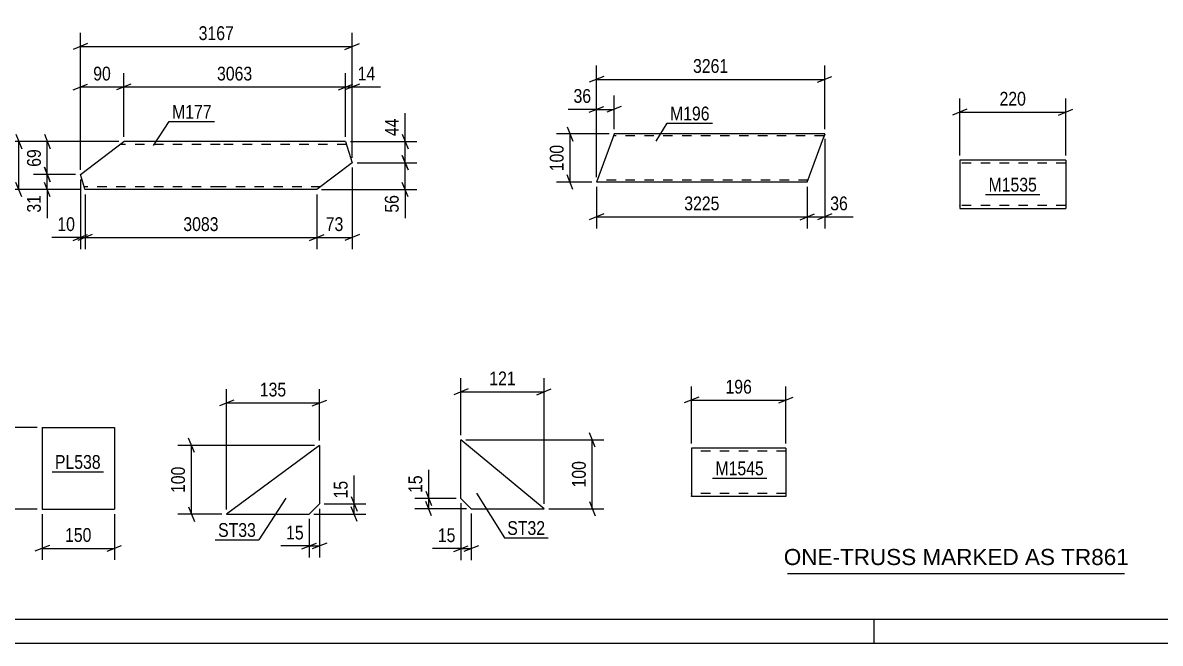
# Model space of a CAD drawing. Header units: millimetres. Extents: x 0 to 841, y 0 to 594.
# Drawn here: x 244.2 to 480.4, y 0 to 128.9 of the extents above; entities that cross this region are included whole.
import ezdxf

# ---------------------------------------------------------------- set-up
doc = ezdxf.new("R2010")
doc.units = ezdxf.units.MM
doc.linetypes.add('DXK_LINE_DOT2', pattern=[3.9198, 1.9599, -1.9599])
doc.styles.add('Arial', font='ARIAL.TTF', dxfattribs={"height": 0.2})
doc.styles.add('Arial Narrow', font='ARIALN.TTF', dxfattribs={"height": 0.2})

# ---------------------------------------------------------------- blocks, each defined once
blk = doc.blocks.new('Unknown-815137708-1135')
at = {"color": 5, "linetype": 'Continuous'}
for p, q in [((5, 5), (836, 5)), ((421, 0), (421, 5)), ((0, 0), (841, 0))]:
    blk.add_line(p, q, dxfattribs=at)
blk = doc.blocks.new('Unknown-815137708-17110')
at = {"color": 7, "linetype": 'Continuous'}
blk.add_line((403, 14.5), (473, 14.5), dxfattribs=at)
at = {"color": 7, "style": 'Arial'}
blk.add_text('ONE-TRUSS MARKED AS TR861', height=3.3428, dxfattribs=at).set_placement((402.24, 16.25))
blk = doc.blocks.new('Part-815137708-6937 - 6933')
at = {"color": 2, "linetype": 'Continuous'}
for p, q in [((248.27, 44.85), (248.27, 27.85)), ((248.27, 44.85), (263.27, 44.85)), ((263.27, 44.85), (263.27, 27.85)), ((248.27, 27.85), (263.27, 27.85))]:
    blk.add_line(p, q, dxfattribs=at)
blk = doc.blocks.new('Part-815137708-7145 - 7139')
at = {"color": 2, "linetype": 'Continuous'}
for p, q in [((335.21, 30.11), (335.21, 42.25)), ((352.48, 27.96), (335.21, 42.25)), ((337.35, 27.96), (335.21, 30.11)), ((337.35, 27.96), (352.48, 27.96))]:
    blk.add_line(p, q, dxfattribs=at)
blk = doc.blocks.new('Part-815137708-7201 - 7195')
at = {"color": 2, "linetype": 'Continuous'}
for p, q in [((305.85, 41.11), (286.56, 26.82)), ((305.85, 41.11), (305.85, 28.96)), ((305.85, 28.96), (303.7, 26.82)), ((286.56, 26.82), (303.7, 26.82))]:
    blk.add_line(p, q, dxfattribs=at)
blk = doc.blocks.new('Part-815137708-3060 - 3044')
at = {"color": 2, "linetype": 'Continuous'}
for p, q in [((366.72, 105.01), (363.37, 95.81)), ((367.01, 105.81), (366.72, 105.01)), ((387.01, 105.81), (367.01, 105.81)), ((410.75, 105.81), (387.11, 105.81)), ((407.11, 95.81), (410.46, 105.01)), ((410.73, 105.75), (410.46, 105.01)), ((410.73, 105.75), (410.75, 105.81)), ((387.01, 95.81), (363.37, 95.81)), ((407.11, 95.81), (387.11, 95.81))]:
    blk.add_line(p, q, dxfattribs=at)
at = {"color": 7, "linetype": 'DXK_LINE_DOT2'}
for p, q in [((387.01, 105.41), (366.87, 105.41)), ((410.6, 105.41), (387.11, 105.41)), ((410.46, 105.01), (410.67, 105.58)), ((387.01, 96.21), (363.52, 96.21)), ((407.26, 96.21), (387.11, 96.21))]:
    blk.add_line(p, q, dxfattribs=at)
blk = doc.blocks.new('Part-815137708-2776 - 2760')
at = {"color": 2, "linetype": 'Continuous'}
for p, q in [((256.21, 97.39), (265.2, 104.25)), ((285.2, 104.25), (265.2, 104.25)), ((311.27, 104.25), (285.3, 104.25)), ((311.27, 104.25), (312.64, 99.84)), ((312.64, 99.84), (305.3, 94.25)), ((257.08, 94.6), (256.21, 97.39)), ((257.16, 94.34), (257.08, 94.6)), ((257.19, 94.25), (257.16, 94.34)), ((285.2, 94.25), (257.19, 94.25)), ((305.3, 94.25), (285.3, 94.25))]:
    blk.add_line(p, q, dxfattribs=at)
at = {"color": 7, "linetype": 'DXK_LINE_DOT2'}
for p, q in [((285.2, 103.65), (264.42, 103.65)), ((311.46, 103.65), (285.3, 103.65)), ((256.99, 94.89), (256.96, 94.99)), ((285.2, 94.85), (257, 94.85)), ((306.09, 94.85), (285.3, 94.85))]:
    blk.add_line(p, q, dxfattribs=at)
blk = doc.blocks.new('Part-815137708-12166 - 12165')
at = {"color": 2, "linetype": 'Continuous'}
for p, q in [((402.69, 40.52), (383.08, 40.52)), ((383.08, 40.52), (383.08, 30.61)), ((402.69, 40.52), (402.69, 30.52)), ((383.08, 30.52), (383.08, 30.61)), ((402.69, 30.52), (383.08, 30.52))]:
    blk.add_line(p, q, dxfattribs=at)
at = {"color": 7, "linetype": 'DXK_LINE_DOT2'}
for p, q in [((402.69, 39.92), (383.08, 39.92)), ((383.08, 31.12), (383.08, 31.16)), ((402.69, 31.12), (383.08, 31.12)), ((402.69, 31.12), (402.69, 31.16))]:
    blk.add_line(p, q, dxfattribs=at)
blk = doc.blocks.new('Part-815137708-12343 - 12342')
at = {"color": 2, "linetype": 'Continuous'}
for p, q in [((460.77, 100.35), (438.77, 100.35)), ((438.77, 100.35), (438.77, 90.44)), ((460.77, 100.35), (460.77, 90.35)), ((438.77, 90.44), (438.77, 90.35)), ((438.77, 90.35), (460.77, 90.35))]:
    blk.add_line(p, q, dxfattribs=at)
at = {"color": 7, "linetype": 'DXK_LINE_DOT2'}
for p, q in [((460.77, 99.75), (438.77, 99.75)), ((438.77, 90.95), (438.77, 91)), ((460.77, 90.95), (438.77, 90.95)), ((460.77, 90.95), (460.77, 91))]:
    blk.add_line(p, q, dxfattribs=at)
blk = doc.blocks.new('StraightDimension-815137708-6939 - 6933')
at = {"color": 7, "linetype": 'Continuous'}
for p, q in [((239.25, 43.35), (238.05, 46.35)), ((247.27, 44.85), (235.8, 44.85)), ((238.65, 27.85), (238.65, 44.85)), ((238.05, 29.35), (239.25, 26.35)), ((247.27, 27.85), (235.8, 27.85))]:
    blk.add_line(p, q, dxfattribs=at)
at = {"color": 0}
blk.add_wipeout([(237.9, 39.69), (233.7, 39.69), (233.7, 33), (237.9, 33)], dxfattribs=at)
at = {"color": 3, "style": 'Arial Narrow'}
blk.add_text('170', height=2.863, rotation=90.0002, dxfattribs=at).set_placement((237.3, 33.6))
blk = doc.blocks.new('StraightDimension-815137708-6950 - 6933')
at = {"color": 7, "linetype": 'Continuous'}
for p, q in [((248.27, 26.85), (248.27, 17.31)), ((263.27, 26.85), (263.27, 17.31)), ((249.77, 20.31), (246.77, 19.11)), ((248.27, 19.71), (263.27, 19.71)), ((261.77, 19.11), (264.77, 20.31))]:
    blk.add_line(p, q, dxfattribs=at)
at = {"color": 0}
blk.add_wipeout([(259.11, 20.46), (259.11, 24.66), (252.43, 24.66), (252.43, 20.46)], dxfattribs=at)
at = {"color": 3, "style": 'Arial Narrow'}
blk.add_text('150', height=2.863, dxfattribs=at).set_placement((253.03, 21.06))
blk = doc.blocks.new('StraightDimension-815137708-7168 - 7139')
at = {"color": 7, "linetype": 'Continuous'}
for p, q in [((327.93, 31.61), (329.13, 28.61)), ((334.21, 30.11), (325.68, 30.11)), ((329.13, 26.46), (327.93, 29.46)), ((328.53, 27.96), (328.53, 30.11)), ((336.35, 27.96), (325.68, 27.96))]:
    blk.add_line(p, q, dxfattribs=at)
at = {"color": 0}
blk.add_wipeout([(327.78, 35.49), (323.58, 35.49), (323.58, 30.63), (327.78, 30.63)], dxfattribs=at)
at = {"color": 7, "linetype": 'Continuous'}
blk.add_line((328.53, 30.11), (328.53, 36.01), dxfattribs=at)
blk.add_line((328.53, 30.11), (328.53, 36.01), dxfattribs=at)
at = {"color": 3, "style": 'Arial Narrow'}
blk.add_text('15', height=2.863, rotation=90.0002, dxfattribs=at).set_placement((327.18, 31.23))
blk = doc.blocks.new('StraightDimension-815137708-7147 - 7139')
at = {"color": 7, "linetype": 'Continuous'}
for p, q in [((335.21, 29.11), (335.21, 17.27)), ((337.35, 26.96), (337.35, 17.27)), ((333.71, 19.07), (336.71, 20.27)), ((335.21, 19.67), (337.35, 19.67)), ((338.85, 20.27), (335.85, 19.07))]:
    blk.add_line(p, q, dxfattribs=at)
at = {"color": 0}
blk.add_wipeout([(334.68, 20.42), (334.68, 24.62), (329.82, 24.62), (329.82, 20.42)], dxfattribs=at)
at = {"color": 7, "linetype": 'Continuous'}
blk.add_line((335.21, 19.67), (329.3, 19.67), dxfattribs=at)
blk.add_line((335.21, 19.67), (329.3, 19.67), dxfattribs=at)
at = {"color": 3, "style": 'Arial Narrow'}
blk.add_text('15', height=2.863, dxfattribs=at).set_placement((330.42, 21.02))
blk = doc.blocks.new('StraightDimension-815137708-7158 - 7139')
at = {"color": 7, "linetype": 'Continuous'}
for p, q in [((335.21, 43.25), (335.21, 55.1)), ((352.48, 28.96), (352.48, 55.1)), ((336.71, 52.85), (333.71, 51.65)), ((335.21, 52.25), (352.48, 52.25)), ((350.98, 51.65), (353.98, 52.85))]:
    blk.add_line(p, q, dxfattribs=at)
at = {"color": 0}
blk.add_wipeout([(347.18, 53), (347.18, 57.2), (340.5, 57.2), (340.5, 53)], dxfattribs=at)
at = {"color": 3, "style": 'Arial Narrow'}
blk.add_text('121', height=2.863, dxfattribs=at).set_placement((341.1, 53.6))
blk = doc.blocks.new('StraightDimension-815137708-7179 - 7139')
at = {"color": 7, "linetype": 'Continuous'}
for p, q in [((363.08, 40.75), (361.88, 43.75)), ((336.21, 42.25), (364.88, 42.25)), ((362.48, 27.96), (362.48, 42.25)), ((361.88, 29.46), (363.08, 26.46)), ((353.48, 27.96), (364.88, 27.96))]:
    blk.add_line(p, q, dxfattribs=at)
at = {"color": 0}
blk.add_wipeout([(361.73, 38.45), (357.53, 38.45), (357.53, 31.76), (361.73, 31.76)], dxfattribs=at)
at = {"color": 3, "style": 'Arial Narrow'}
blk.add_text('100', height=2.863, rotation=90.0002, dxfattribs=at).set_placement((361.13, 32.37))
blk = doc.blocks.new('StraightDimension-815137708-7227 - 7195')
at = {"color": 7, "linetype": 'Continuous'}
for p, q in [((286.56, 27.82), (286.56, 52.78)), ((305.85, 42.11), (305.85, 52.78)), ((288.06, 50.53), (285.06, 49.33)), ((286.56, 49.93), (305.85, 49.93)), ((304.35, 49.33), (307.35, 50.53))]:
    blk.add_line(p, q, dxfattribs=at)
at = {"color": 0}
blk.add_wipeout([(299.54, 50.68), (299.54, 54.88), (292.86, 54.88), (292.86, 50.68)], dxfattribs=at)
at = {"color": 3, "style": 'Arial Narrow'}
blk.add_text('135', height=2.863, dxfattribs=at).set_placement((293.46, 51.28))
blk = doc.blocks.new('StraightDimension-815137708-7203 - 7195')
at = {"color": 7, "linetype": 'Continuous'}
for p, q in [((306.85, 28.96), (315.44, 28.96)), ((312.44, 30.46), (313.64, 27.46)), ((313.04, 26.82), (313.04, 28.96)), ((304.7, 26.82), (315.44, 26.82)), ((313.64, 25.32), (312.44, 28.32))]:
    blk.add_line(p, q, dxfattribs=at)
at = {"color": 0}
blk.add_wipeout([(312.29, 34.34), (308.09, 34.34), (308.09, 29.49), (312.29, 29.49)], dxfattribs=at)
at = {"color": 7, "linetype": 'Continuous'}
blk.add_line((313.04, 28.96), (313.04, 34.87), dxfattribs=at)
blk.add_line((313.04, 28.96), (313.04, 34.87), dxfattribs=at)
at = {"color": 3, "style": 'Arial Narrow'}
blk.add_text('15', height=2.863, rotation=90.0002, dxfattribs=at).set_placement((311.69, 30.09))
blk = doc.blocks.new('StraightDimension-815137708-7239 - 7195')
at = {"color": 7, "linetype": 'Continuous'}
for p, q in [((305.85, 27.96), (305.85, 17.81)), ((303.7, 25.82), (303.7, 17.81)), ((302.2, 19.61), (305.2, 20.81)), ((303.7, 20.21), (305.85, 20.21)), ((307.35, 20.81), (304.35, 19.61))]:
    blk.add_line(p, q, dxfattribs=at)
at = {"color": 0}
blk.add_wipeout([(303.18, 20.96), (303.18, 25.16), (298.32, 25.16), (298.32, 20.96)], dxfattribs=at)
at = {"color": 7, "linetype": 'Continuous'}
blk.add_line((303.7, 20.21), (297.8, 20.21), dxfattribs=at)
blk.add_line((303.7, 20.21), (297.8, 20.21), dxfattribs=at)
at = {"color": 3, "style": 'Arial Narrow'}
blk.add_text('15', height=2.863, dxfattribs=at).set_placement((298.92, 21.56))
blk = doc.blocks.new('StraightDimension-815137708-7215 - 7195')
at = {"color": 7, "linetype": 'Continuous'}
for p, q in [((279.87, 39.61), (278.67, 42.61)), ((304.85, 41.11), (276.42, 41.11)), ((279.27, 26.82), (279.27, 41.11)), ((285.56, 26.82), (276.42, 26.82)), ((278.67, 28.32), (279.87, 25.32))]:
    blk.add_line(p, q, dxfattribs=at)
at = {"color": 0}
blk.add_wipeout([(278.52, 37.31), (274.32, 37.31), (274.32, 30.62), (278.52, 30.62)], dxfattribs=at)
at = {"color": 3, "style": 'Arial Narrow'}
blk.add_text('100', height=2.863, rotation=90.0002, dxfattribs=at).set_placement((277.92, 31.22))
blk = doc.blocks.new('StraightDimension-815137708-3112 - 3044')
at = {"color": 7, "linetype": 'Continuous'}
for p, q in [((357.28, 107.31), (358.48, 104.31)), ((366.01, 105.81), (355.03, 105.81)), ((357.88, 95.81), (357.88, 105.81)), ((358.48, 94.31), (357.28, 97.31)), ((362.37, 95.81), (355.03, 95.81))]:
    blk.add_line(p, q, dxfattribs=at)
at = {"color": 0}
blk.add_wipeout([(357.13, 104.15), (352.93, 104.15), (352.93, 97.47), (357.13, 97.47)], dxfattribs=at)
at = {"color": 3, "style": 'Arial Narrow'}
blk.add_text('100', height=2.863, rotation=90.0002, dxfattribs=at).set_placement((356.53, 98.07))
blk = doc.blocks.new('StraightDimension-815137708-3086 - 3044')
at = {"color": 7, "linetype": 'Continuous'}
for p, q in [((363.37, 94.81), (363.37, 86.21)), ((407.11, 94.81), (407.11, 86.21)), ((364.87, 89.21), (361.87, 88.01)), ((363.37, 88.61), (407.11, 88.61)), ((405.61, 88.01), (408.61, 89.21))]:
    blk.add_line(p, q, dxfattribs=at)
at = {"color": 0}
blk.add_wipeout([(389.5, 89.36), (389.5, 93.56), (380.98, 93.56), (380.98, 89.36)], dxfattribs=at)
at = {"color": 3, "style": 'Arial Narrow'}
blk.add_text('3225', height=2.863, dxfattribs=at).set_placement((381.58, 89.96))
blk = doc.blocks.new('StraightDimension-815137708-3063 - 3044')
at = {"color": 7, "linetype": 'Continuous'}
for p, q in [((363.37, 96.81), (363.37, 120.01)), ((410.75, 106.81), (410.75, 120.01)), ((364.87, 117.76), (361.87, 116.56)), ((363.37, 117.16), (410.75, 117.16)), ((409.25, 116.56), (412.25, 117.76))]:
    blk.add_line(p, q, dxfattribs=at)
at = {"color": 0}
blk.add_wipeout([(391.32, 117.91), (391.32, 122.11), (382.8, 122.11), (382.8, 117.91)], dxfattribs=at)
at = {"color": 3, "style": 'Arial Narrow'}
blk.add_text('3261', height=2.863, dxfattribs=at).set_placement((383.4, 118.51))
blk = doc.blocks.new('StraightDimension-815137708-3074 - 3044')
at = {"color": 7, "linetype": 'Continuous'}
for p, q in [((410.75, 104.81), (410.75, 86.21)), ((407.11, 94.81), (407.11, 86.21)), ((405.61, 88.01), (408.61, 89.21)), ((407.11, 88.61), (410.75, 88.61)), ((412.25, 89.21), (409.25, 88.01))]:
    blk.add_line(p, q, dxfattribs=at)
at = {"color": 0}
blk.add_wipeout([(416.13, 89.36), (416.13, 93.56), (411.28, 93.56), (411.28, 89.36)], dxfattribs=at)
at = {"color": 7, "linetype": 'Continuous'}
blk.add_line((410.75, 88.61), (416.66, 88.61), dxfattribs=at)
blk.add_line((410.75, 88.61), (416.66, 88.61), dxfattribs=at)
at = {"color": 3, "style": 'Arial Narrow'}
blk.add_text('36', height=2.863, dxfattribs=at).set_placement((411.88, 89.96))
blk = doc.blocks.new('StraightDimension-815137708-3099 - 3044')
at = {"color": 7, "linetype": 'Continuous'}
for p, q in [((363.37, 96.81), (363.37, 113.78)), ((367.01, 106.81), (367.01, 113.78)), ((361.87, 110.33), (364.87, 111.53)), ((368.51, 111.53), (365.51, 110.33)), ((363.37, 110.93), (367.01, 110.93))]:
    blk.add_line(p, q, dxfattribs=at)
at = {"color": 0}
blk.add_wipeout([(362.85, 111.68), (362.85, 115.88), (357.99, 115.88), (357.99, 111.68)], dxfattribs=at)
at = {"color": 7, "linetype": 'Continuous'}
blk.add_line((363.37, 110.93), (357.46, 110.93), dxfattribs=at)
blk.add_line((363.37, 110.93), (357.46, 110.93), dxfattribs=at)
at = {"color": 3, "style": 'Arial Narrow'}
blk.add_text('36', height=2.863, dxfattribs=at).set_placement((358.59, 112.28))
blk = doc.blocks.new('StraightDimension-815137708-2812 - 2760')
at = {"color": 7, "linetype": 'Continuous'}
for p, q in [((313.64, 99.84), (326.04, 99.84)), ((323.04, 101.34), (324.24, 98.34)), ((323.64, 94.25), (323.64, 99.84)), ((324.24, 92.75), (323.04, 95.75)), ((306.3, 94.25), (326.04, 94.25))]:
    blk.add_line(p, q, dxfattribs=at)
at = {"color": 0}
blk.add_wipeout([(322.89, 93.72), (318.69, 93.72), (318.69, 88.87), (322.89, 88.87)], dxfattribs=at)
at = {"color": 7, "linetype": 'Continuous'}
blk.add_line((323.64, 94.25), (323.64, 88.34), dxfattribs=at)
blk.add_line((323.64, 94.25), (323.64, 88.34), dxfattribs=at)
at = {"color": 3, "style": 'Arial Narrow'}
blk.add_text('56', height=2.863, rotation=90.0002, dxfattribs=at).set_placement((322.29, 89.47))
blk = doc.blocks.new('StraightDimension-815137708-2911 - 2760')
at = {"color": 7, "linetype": 'Continuous'}
for p, q in [((311.27, 105.25), (311.27, 118.43)), ((312.64, 100.84), (312.64, 118.43)), ((309.77, 114.98), (312.77, 116.18)), ((314.14, 116.18), (311.14, 114.98)), ((311.27, 115.58), (312.64, 115.58))]:
    blk.add_line(p, q, dxfattribs=at)
at = {"color": 0}
blk.add_wipeout([(318.03, 116.33), (318.03, 120.53), (313.17, 120.53), (313.17, 116.33)], dxfattribs=at)
at = {"color": 7, "linetype": 'Continuous'}
blk.add_line((312.64, 115.58), (318.55, 115.58), dxfattribs=at)
blk.add_line((312.64, 115.58), (318.55, 115.58), dxfattribs=at)
at = {"color": 3, "style": 'Arial Narrow'}
blk.add_text('14', height=2.863, dxfattribs=at).set_placement((313.77, 116.93))
blk = doc.blocks.new('StraightDimension-815137708-2779 - 2760')
at = {"color": 7, "linetype": 'Continuous'}
for p, q in [((264.2, 104.25), (240.58, 104.25)), ((242.83, 105.75), (244.03, 102.75)), ((243.43, 94.25), (243.43, 104.25)), ((244.03, 92.75), (242.83, 95.75)), ((256.19, 94.25), (240.58, 94.25))]:
    blk.add_line(p, q, dxfattribs=at)
at = {"color": 0}
blk.add_wipeout([(242.68, 102.59), (238.48, 102.59), (238.48, 95.9), (242.68, 95.9)], dxfattribs=at)
at = {"color": 3, "style": 'Arial Narrow'}
blk.add_text('100', height=2.863, rotation=90.0002, dxfattribs=at).set_placement((242.08, 96.5))
blk = doc.blocks.new('StraightDimension-815137708-3029 - 2760')
at = {"color": 7, "linetype": 'Continuous'}
for p, q in [((256.21, 98.39), (256.21, 126.83)), ((312.64, 100.84), (312.64, 126.83)), ((257.71, 124.58), (254.71, 123.38)), ((256.21, 123.98), (312.64, 123.98)), ((311.14, 123.38), (314.14, 124.58))]:
    blk.add_line(p, q, dxfattribs=at)
at = {"color": 0}
blk.add_wipeout([(288.68, 124.73), (288.68, 128.93), (280.17, 128.93), (280.17, 124.73)], dxfattribs=at)
at = {"color": 3, "style": 'Arial Narrow'}
blk.add_text('3167', height=2.863, dxfattribs=at).set_placement((280.77, 125.33))
blk = doc.blocks.new('StraightDimension-815137708-2837 - 2760')
at = {"color": 7, "linetype": 'Continuous'}
for p, q in [((312.27, 104.25), (326.04, 104.25)), ((323.04, 105.75), (324.24, 102.75)), ((323.64, 99.84), (323.64, 104.25)), ((313.64, 99.84), (326.04, 99.84)), ((324.24, 98.34), (323.04, 101.34))]:
    blk.add_line(p, q, dxfattribs=at)
at = {"color": 0}
blk.add_wipeout([(322.89, 109.63), (318.69, 109.63), (318.69, 104.77), (322.89, 104.77)], dxfattribs=at)
at = {"color": 7, "linetype": 'Continuous'}
blk.add_line((323.64, 104.25), (323.64, 110.15), dxfattribs=at)
blk.add_line((323.64, 104.25), (323.64, 110.15), dxfattribs=at)
at = {"color": 3, "style": 'Arial Narrow'}
blk.add_text('44', height=2.863, rotation=90.0002, dxfattribs=at).set_placement((322.29, 105.37))
blk = doc.blocks.new('StraightDimension-815137708-2886 - 2760')
at = {"color": 7, "linetype": 'Continuous'}
for p, q in [((255.21, 97.39), (246.5, 97.39)), ((248.75, 98.89), (249.95, 95.89)), ((249.35, 94.25), (249.35, 97.39)), ((249.95, 92.75), (248.75, 95.75)), ((256.19, 94.25), (246.5, 94.25))]:
    blk.add_line(p, q, dxfattribs=at)
at = {"color": 0}
blk.add_wipeout([(248.6, 93.72), (244.4, 93.72), (244.4, 88.87), (248.6, 88.87)], dxfattribs=at)
at = {"color": 7, "linetype": 'Continuous'}
blk.add_line((249.35, 94.25), (249.35, 88.34), dxfattribs=at)
blk.add_line((249.35, 94.25), (249.35, 88.34), dxfattribs=at)
at = {"color": 3, "style": 'Arial Narrow'}
blk.add_text('31', height=2.863, rotation=90.0002, dxfattribs=at).set_placement((248, 89.47))
blk = doc.blocks.new('StraightDimension-815137708-2862 - 2760')
at = {"color": 7, "linetype": 'Continuous'}
for p, q in [((264.2, 104.25), (246.5, 104.25)), ((248.75, 105.75), (249.95, 102.75)), ((249.35, 97.39), (249.35, 104.25)), ((255.21, 97.39), (246.5, 97.39)), ((249.95, 95.89), (248.75, 98.89))]:
    blk.add_line(p, q, dxfattribs=at)
at = {"color": 0}
blk.add_wipeout([(248.6, 103.25), (244.4, 103.25), (244.4, 98.39), (248.6, 98.39)], dxfattribs=at)
at = {"color": 3, "style": 'Arial Narrow'}
blk.add_text('69', height=2.863, rotation=90.0002, dxfattribs=at).set_placement((248, 98.99))
blk = doc.blocks.new('StraightDimension-815137708-2928 - 2760')
at = {"color": 7, "linetype": 'Continuous'}
for p, q in [((265.2, 105.25), (265.2, 118.43)), ((311.27, 105.25), (311.27, 118.43)), ((266.7, 116.18), (263.7, 114.98)), ((309.77, 114.98), (312.77, 116.18)), ((265.2, 115.58), (311.27, 115.58))]:
    blk.add_line(p, q, dxfattribs=at)
at = {"color": 0}
blk.add_wipeout([(292.49, 116.33), (292.49, 120.53), (283.98, 120.53), (283.98, 116.33)], dxfattribs=at)
at = {"color": 3, "style": 'Arial Narrow'}
blk.add_text('3063', height=2.863, dxfattribs=at).set_placement((284.58, 116.93))
blk = doc.blocks.new('StraightDimension-815137708-2952 - 2760')
at = {"color": 7, "linetype": 'Continuous'}
for p, q in [((256.21, 98.39), (256.21, 118.43)), ((265.2, 105.25), (265.2, 118.43)), ((254.71, 114.98), (257.71, 116.18)), ((266.7, 116.18), (263.7, 114.98)), ((256.21, 115.58), (265.2, 115.58))]:
    blk.add_line(p, q, dxfattribs=at)
at = {"color": 0}
blk.add_wipeout([(263.13, 116.33), (263.13, 120.53), (258.28, 120.53), (258.28, 116.33)], dxfattribs=at)
at = {"color": 3, "style": 'Arial Narrow'}
blk.add_text('90', height=2.863, dxfattribs=at).set_placement((258.88, 116.93))
blk = doc.blocks.new('StraightDimension-815137708-2970 - 2760')
at = {"color": 7, "linetype": 'Continuous'}
for p, q in [((256.21, 96.39), (256.21, 81.9)), ((257.19, 93.25), (257.19, 81.9)), ((254.71, 83.7), (257.71, 84.9)), ((258.69, 84.9), (255.69, 83.7)), ((256.21, 84.3), (257.19, 84.3))]:
    blk.add_line(p, q, dxfattribs=at)
at = {"color": 0}
blk.add_wipeout([(255.68, 85.05), (255.68, 89.25), (250.83, 89.25), (250.83, 85.05)], dxfattribs=at)
at = {"color": 7, "linetype": 'Continuous'}
blk.add_line((256.21, 84.3), (250.3, 84.3), dxfattribs=at)
blk.add_line((256.21, 84.3), (250.3, 84.3), dxfattribs=at)
at = {"color": 3, "style": 'Arial Narrow'}
blk.add_text('10', height=2.863, dxfattribs=at).set_placement((251.43, 85.65))
blk = doc.blocks.new('StraightDimension-815137708-2987 - 2760')
at = {"color": 7, "linetype": 'Continuous'}
for p, q in [((257.19, 93.25), (257.19, 81.9)), ((305.3, 93.25), (305.3, 81.9)), ((258.69, 84.9), (255.69, 83.7)), ((257.19, 84.3), (305.3, 84.3)), ((303.8, 83.7), (306.8, 84.9))]:
    blk.add_line(p, q, dxfattribs=at)
at = {"color": 0}
blk.add_wipeout([(285.5, 85.05), (285.5, 89.25), (276.99, 89.25), (276.99, 85.05)], dxfattribs=at)
at = {"color": 3, "style": 'Arial Narrow'}
blk.add_text('3083', height=2.863, dxfattribs=at).set_placement((277.59, 85.65))
blk = doc.blocks.new('StraightDimension-815137708-3011 - 2760')
at = {"color": 7, "linetype": 'Continuous'}
for p, q in [((312.64, 98.84), (312.64, 81.9)), ((305.3, 93.25), (305.3, 81.9)), ((303.8, 83.7), (306.8, 84.9)), ((305.3, 84.3), (312.64, 84.3)), ((314.14, 84.9), (311.14, 83.7))]:
    blk.add_line(p, q, dxfattribs=at)
at = {"color": 0}
blk.add_wipeout([(311.4, 85.05), (311.4, 89.25), (306.55, 89.25), (306.55, 85.05)], dxfattribs=at)
at = {"color": 3, "style": 'Arial Narrow'}
blk.add_text('73', height=2.863, dxfattribs=at).set_placement((307.15, 85.65))
blk = doc.blocks.new('StraightDimension-815137708-12168 - 12165')
at = {"color": 7, "linetype": 'Continuous'}
for p, q in [((383.08, 41.52), (383.08, 53.37)), ((402.69, 41.52), (402.69, 53.37)), ((384.58, 51.12), (381.58, 49.92)), ((383.08, 50.52), (402.69, 50.52)), ((401.19, 49.92), (404.19, 51.12))]:
    blk.add_line(p, q, dxfattribs=at)
at = {"color": 0}
blk.add_wipeout([(396.22, 51.27), (396.22, 55.47), (389.54, 55.47), (389.54, 51.27)], dxfattribs=at)
at = {"color": 3, "style": 'Arial Narrow'}
blk.add_text('196', height=2.863, dxfattribs=at).set_placement((390.14, 51.87))
blk = doc.blocks.new('StraightDimension-815137708-12345 - 12342')
at = {"color": 7, "linetype": 'Continuous'}
for p, q in [((438.77, 101.35), (438.77, 113.2)), ((460.77, 101.35), (460.77, 113.2)), ((440.27, 110.95), (437.27, 109.75)), ((438.77, 110.35), (460.77, 110.35)), ((459.27, 109.75), (462.27, 110.95))]:
    blk.add_line(p, q, dxfattribs=at)
at = {"color": 0}
blk.add_wipeout([(453.11, 111.1), (453.11, 115.3), (446.43, 115.3), (446.43, 111.1)], dxfattribs=at)
at = {"color": 3, "style": 'Arial Narrow'}
blk.add_text('220', height=2.863, dxfattribs=at).set_placement((447.03, 111.7))
blk = doc.blocks.new('Mark-815137708-6935 - 6933')
at = {"color": 0}
blk.add_wipeout([(260.43, 36.24), (260.43, 39.24), (250.93, 39.24), (250.93, 36.24)], dxfattribs=at)
blk.add_wipeout([(260.43, 36.24), (260.43, 39.24), (250.93, 39.24), (250.93, 36.24)], dxfattribs=at)
at = {"color": 30, "linetype": 'Continuous'}
blk.add_line((250.33, 35.64), (261.03, 35.64), dxfattribs=at)
at = {"color": 3, "style": 'Arial Narrow'}
blk.add_text('PL538', height=2.863, dxfattribs=at).set_placement((250.93, 36.24))
blk = doc.blocks.new('Mark-815137708-7141 - 7139')
at = {"color": 0}
blk.add_wipeout([(352.7, 22.51), (352.7, 25.51), (344.84, 25.51), (344.84, 22.51)], dxfattribs=at)
blk.add_wipeout([(352.7, 22.51), (352.7, 25.51), (344.84, 25.51), (344.84, 22.51)], dxfattribs=at)
at = {"color": 30, "linetype": 'Continuous'}
for p, q in [((338.48, 31.19), (344.24, 21.91)), ((344.24, 21.91), (353.3, 21.91))]:
    blk.add_line(p, q, dxfattribs=at)
at = {"color": 3, "style": 'Arial Narrow'}
blk.add_text('ST32', height=2.863, dxfattribs=at).set_placement((344.84, 22.51))
blk = doc.blocks.new('Mark-815137708-7197 - 7195')
at = {"color": 0}
blk.add_wipeout([(292.65, 22.1), (292.65, 25.1), (284.8, 25.1), (284.8, 22.1)], dxfattribs=at)
blk.add_wipeout([(292.65, 22.1), (292.65, 25.1), (284.8, 25.1), (284.8, 22.1)], dxfattribs=at)
at = {"color": 30, "linetype": 'Continuous'}
for p in [(298.88, 30.16), (284.2, 21.5)]:
    blk.add_line(p, (293.25, 21.5), dxfattribs=at)
at = {"color": 3, "style": 'Arial Narrow'}
blk.add_text('ST33', height=2.863, dxfattribs=at).set_placement((284.8, 22.1))
blk = doc.blocks.new('Mark-815137708-3056 - 3044')
at = {"color": 0}
blk.add_wipeout([(386.85, 108.64), (386.85, 111.64), (378.62, 111.64), (378.62, 108.64)], dxfattribs=at)
blk.add_wipeout([(386.85, 108.64), (386.85, 111.64), (378.62, 111.64), (378.62, 108.64)], dxfattribs=at)
at = {"color": 30, "linetype": 'Continuous'}
for p, q in [((375.77, 104.32), (378.02, 108.04)), ((378.02, 108.04), (387.45, 108.04))]:
    blk.add_line(p, q, dxfattribs=at)
at = {"color": 3, "style": 'Arial Narrow'}
blk.add_text('M196', height=2.863, dxfattribs=at).set_placement((378.62, 108.64))
blk = doc.blocks.new('Mark-815137708-2772 - 2760')
at = {"color": 0}
blk.add_wipeout([(283.47, 108.98), (283.47, 111.98), (275.24, 111.98), (275.24, 108.98)], dxfattribs=at)
blk.add_wipeout([(283.47, 108.98), (283.47, 111.98), (275.24, 111.98), (275.24, 108.98)], dxfattribs=at)
at = {"color": 30, "linetype": 'Continuous'}
for p, q in [((271.42, 103.45), (274.64, 108.38)), ((274.64, 108.38), (284.07, 108.38))]:
    blk.add_line(p, q, dxfattribs=at)
at = {"color": 3, "style": 'Arial Narrow'}
blk.add_text('M177', height=2.863, dxfattribs=at).set_placement((275.24, 108.98))
blk = doc.blocks.new('Mark-815137708-12171 - 12165')
at = {"color": 0}
blk.add_wipeout([(398.11, 34.91), (398.11, 37.91), (388.06, 37.91), (388.06, 34.91)], dxfattribs=at)
blk.add_wipeout([(398.11, 34.91), (398.11, 37.91), (388.06, 37.91), (388.06, 34.91)], dxfattribs=at)
at = {"color": 30, "linetype": 'Continuous'}
blk.add_line((387.46, 34.31), (398.71, 34.31), dxfattribs=at)
at = {"color": 3, "style": 'Arial Narrow'}
blk.add_text('M1545', height=2.863, dxfattribs=at).set_placement((388.06, 34.91))
blk = doc.blocks.new('Mark-815137708-12348 - 12342')
at = {"color": 0}
blk.add_wipeout([(454.8, 93.85), (454.8, 96.85), (444.75, 96.85), (444.75, 93.85)], dxfattribs=at)
blk.add_wipeout([(454.8, 93.85), (454.8, 96.85), (444.75, 96.85), (444.75, 93.85)], dxfattribs=at)
at = {"color": 30, "linetype": 'Continuous'}
blk.add_line((444.15, 93.25), (455.4, 93.25), dxfattribs=at)
at = {"color": 3, "style": 'Arial Narrow'}
blk.add_text('M1535', height=2.863, dxfattribs=at).set_placement((444.75, 93.85))

msp = doc.modelspace()

# ---------------------------------------------------------------- block references
for name in ['Unknown-815137708-1135', 'Part-815137708-2776 - 2760', 'Part-815137708-3060 - 3044', 'Part-815137708-12343 - 12342', 'Part-815137708-6937 - 6933', 'Part-815137708-7201 - 7195', 'Part-815137708-7145 - 7139', 'Part-815137708-12166 - 12165', 'Unknown-815137708-17110']:
    msp.add_blockref(name, (0, 0))

# ---------------------------------------------------------------- next in the draw order: block references
for name in ['StraightDimension-815137708-12345 - 12342', 'StraightDimension-815137708-3112 - 3044', 'StraightDimension-815137708-2779 - 2760', 'StraightDimension-815137708-2812 - 2760', 'Mark-815137708-12348 - 12342', 'StraightDimension-815137708-7227 - 7195', 'StraightDimension-815137708-12168 - 12165', 'StraightDimension-815137708-6939 - 6933', 'Mark-815137708-6935 - 6933', 'Mark-815137708-12171 - 12165', 'StraightDimension-815137708-7168 - 7139']:
    msp.add_blockref(name, (0, 0))

# ---------------------------------------------------------------- next in the draw order: block references
for name in ['StraightDimension-815137708-2911 - 2760', 'StraightDimension-815137708-3063 - 3044', 'StraightDimension-815137708-3086 - 3044', 'StraightDimension-815137708-7203 - 7195', 'StraightDimension-815137708-7147 - 7139', 'StraightDimension-815137708-6950 - 6933']:
    msp.add_blockref(name, (0, 0))

# ---------------------------------------------------------------- next in the draw order: block references
for name in ['StraightDimension-815137708-3029 - 2760', 'StraightDimension-815137708-3099 - 3044', 'Mark-815137708-3056 - 3044', 'StraightDimension-815137708-3074 - 3044', 'StraightDimension-815137708-7158 - 7139', 'StraightDimension-815137708-7239 - 7195']:
    msp.add_blockref(name, (0, 0))

# ---------------------------------------------------------------- next in the draw order: block references
for name in ['StraightDimension-815137708-2837 - 2760', 'StraightDimension-815137708-2886 - 2760', 'StraightDimension-815137708-7215 - 7195', 'StraightDimension-815137708-7179 - 7139']:
    msp.add_blockref(name, (0, 0))

# ---------------------------------------------------------------- next in the draw order: block references
for name in ['StraightDimension-815137708-2862 - 2760', 'Mark-815137708-7141 - 7139', 'Mark-815137708-7197 - 7195']:
    msp.add_blockref(name, (0, 0))

# ---------------------------------------------------------------- next in the draw order: block references
for name in ['StraightDimension-815137708-2928 - 2760', 'StraightDimension-815137708-2970 - 2760']:
    msp.add_blockref(name, (0, 0))

# ---------------------------------------------------------------- next in the draw order: block references
for name in ['StraightDimension-815137708-2952 - 2760', 'Mark-815137708-2772 - 2760', 'StraightDimension-815137708-2987 - 2760']:
    msp.add_blockref(name, (0, 0))

# ---------------------------------------------------------------- next in the draw order: block references
msp.add_blockref('StraightDimension-815137708-3011 - 2760', (0, 0))

doc.saveas('drawing.dxf')
